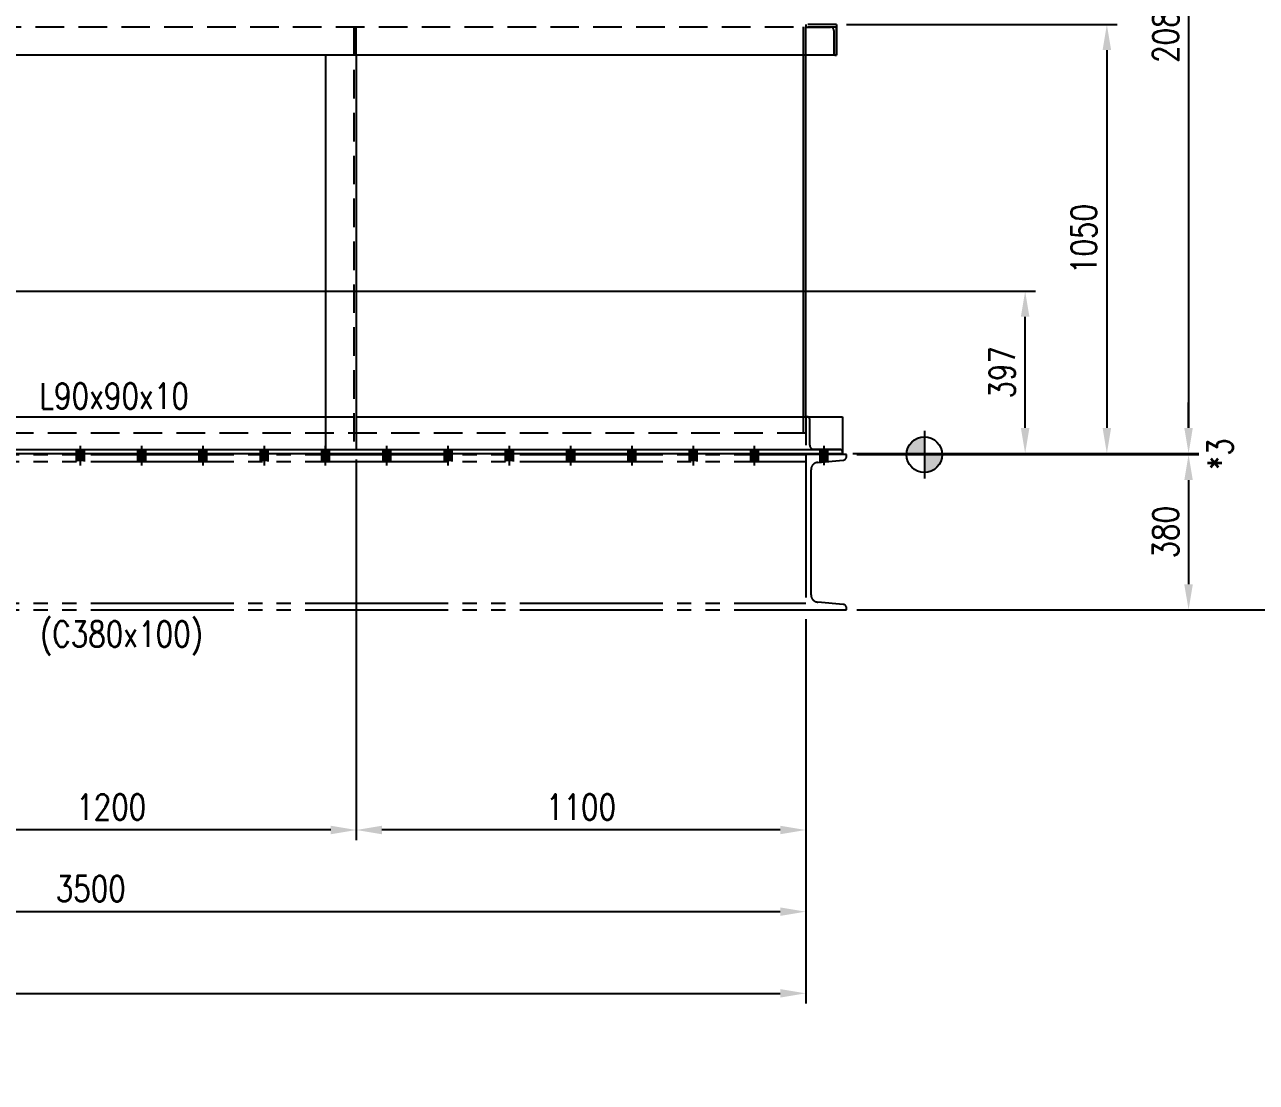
# Model space of a CAD drawing. Header units: millimetres. Extents: x 0 to 134087, y -49114 to 20834.
# Drawn here: x 126353 to 129368, y -41612 to -39022 of the extents above; entities that cross this region are included whole.
import ezdxf

# ---------------------------------------------------------------- set-up
doc = ezdxf.new("R2010")
doc.units = ezdxf.units.MM
doc.header["$LTSCALE"] = 35
for name, pattern in [('JNK-CENTER', [34, 30, -1.5, 1, -1.5]), ('JNK-HIDDEN', [3, 2, -1]), ('JNK-PHANTOM', [15, 10, -1, 1, -1, 1, -1])]:
    doc.linetypes.add(name, pattern=pattern)
for name, color, linetype in [('CEN-R', 1, 'JNK-CENTER'), ('CON-G', 3, 'Continuous'), ('CON-Y', 2, 'Continuous'), ('Dim-W', 7, 'Continuous'), ('HID-Y', 2, 'JNK-HIDDEN'), ('PHA-M', 6, 'JNK-PHANTOM'), ('STL-OBJT', 7, 'Continuous')]:
    doc.layers.add(name, color=color, linetype=linetype)
doc.styles.add('SIMPLEX', font='simplex.shx', dxfattribs={"width": 0.8})
doc.dimstyles.new('DIM25', dxfattribs={"dimscale": 25, "dimtxt": 2.5, "dimasz": 2.5, "dimexe": 1, "dimexo": 1, "dimgap": 1, "dimtad": 1, "dimdec": 1, "dimdsep": 46, "dimtxsty": 'SIMPLEX', "dimcen": 0, "dimclrt": 2, "dimazin": 2, "dimtfac": 1, "dimtdec": 1, "dimtix": 1, "dimtmove": 2, "dimatfit": 0, "dimfxl": 0.18, "dimtolj": 1, "dimtzin": 0, "dimarcsym": 0})

# ---------------------------------------------------------------- blocks, each defined once
blk = doc.blocks.new('*D3167')
at = {"layer": 'DEFPOINTS', "color": 0, "transparency": 16777216}
for p in [(127164.9, -40062.2), (128264.9, -40455.2), (127164.9, -40994.3)]:
    blk.add_point(p, dxfattribs=at)
at = {"layer": 'Dim-W', "color": 0, "lineweight": -2, "transparency": 16777216}
for p, q in [((127164.9, -40087.2), (127164.9, -41019.3)), ((128264.9, -40480.2), (128264.9, -41019.3)), ((128202.4, -40994.3), (127227.4, -40994.3))]:
    blk.add_line(p, q, dxfattribs=at)
at = {"layer": 'Dim-W', "color": 0, "transparency": 16777216}
for points in [[(127227.4, -40983.9), (127227.4, -41004.7), (127164.9, -40994.3)], [(128202.4, -40983.9), (128202.4, -41004.7), (128264.9, -40994.3)]]:
    blk.add_solid(points, dxfattribs=at)
at = {"layer": 'Dim-W', "color": 2, "transparency": 16777216, "insert": (127714.9, -40938), "char_height": 62.5, "attachment_point": 5, "style": 'SIMPLEX', "bg_fill": 3, "box_fill_scale": 1.1, "bg_fill_color": 256, "bg_fill_true_color": 13158600, "bg_fill_transparency": 0}
blk.add_mtext('\\A1;1100', dxfattribs=at)
blk = doc.blocks.new('*D3168')
at = {"layer": 'DEFPOINTS', "color": 0, "transparency": 16777216}
for p in [(125964.9, -40062.2), (127164.9, -40062.2), (125964.9, -40994.3)]:
    blk.add_point(p, dxfattribs=at)
at = {"layer": 'Dim-W', "color": 0, "lineweight": -2, "transparency": 16777216}
for p, q in [((125964.9, -40087.2), (125964.9, -41019.3)), ((127164.9, -40087.2), (127164.9, -41019.3)), ((127102.4, -40994.3), (126027.4, -40994.3))]:
    blk.add_line(p, q, dxfattribs=at)
at = {"layer": 'Dim-W', "color": 0, "transparency": 16777216}
for points in [[(126027.4, -40983.9), (126027.4, -41004.7), (125964.9, -40994.3)], [(127102.4, -40983.9), (127102.4, -41004.7), (127164.9, -40994.3)]]:
    blk.add_solid(points, dxfattribs=at)
at = {"layer": 'Dim-W', "color": 2, "transparency": 16777216, "insert": (126564.9, -40938), "char_height": 62.5, "attachment_point": 5, "style": 'SIMPLEX', "bg_fill": 3, "box_fill_scale": 1.1, "bg_fill_color": 256, "bg_fill_true_color": 13158600, "bg_fill_transparency": 0}
blk.add_mtext('\\A1;1200', dxfattribs=at)
blk = doc.blocks.new('*D3171')
at = {"layer": 'DEFPOINTS', "color": 0, "transparency": 16777216}
for p in [(128264.9, -40455.2), (124764.9, -40555.2), (124764.9, -41194.3)]:
    blk.add_point(p, dxfattribs=at)
at = {"layer": 'Dim-W', "color": 0, "lineweight": -2, "transparency": 16777216}
for p, q in [((128264.9, -40480.2), (128264.9, -41219.3)), ((124764.9, -40580.2), (124764.9, -41219.3)), ((128202.4, -41194.3), (124827.4, -41194.3))]:
    blk.add_line(p, q, dxfattribs=at)
at = {"layer": 'Dim-W', "color": 0, "transparency": 16777216}
for points in [[(124827.4, -41183.9), (124827.4, -41204.7), (124764.9, -41194.3)], [(128202.4, -41183.9), (128202.4, -41204.7), (128264.9, -41194.3)]]:
    blk.add_solid(points, dxfattribs=at)
at = {"layer": 'Dim-W', "color": 2, "transparency": 16777216, "insert": (126514.9, -41138), "char_height": 62.5, "attachment_point": 5, "style": 'SIMPLEX', "bg_fill": 3, "box_fill_scale": 1.1, "bg_fill_color": 256, "bg_fill_true_color": 13158600, "bg_fill_transparency": 0}
blk.add_mtext('\\A1;3500', dxfattribs=at)
blk = doc.blocks.new('*D3206')
at = {"layer": 'DEFPOINTS', "color": 0, "transparency": 16777216}
for p in [(121264.9, -40454.1), (128264.9, -40453.3), (128264.9, -41394.3)]:
    blk.add_point(p, dxfattribs=at)
at = {"layer": 'Dim-W', "color": 0, "lineweight": -2, "transparency": 16777216}
for p, q in [((121264.9, -40479.1), (121264.9, -41419.3)), ((128264.9, -40478.3), (128264.9, -41419.3)), ((121327.4, -41394.3), (128202.4, -41394.3))]:
    blk.add_line(p, q, dxfattribs=at)
at = {"layer": 'Dim-W', "color": 0, "transparency": 16777216}
for points in [[(121327.4, -41383.9), (121327.4, -41404.7), (121264.9, -41394.3)], [(128202.4, -41383.9), (128202.4, -41404.7), (128264.9, -41394.3)]]:
    blk.add_solid(points, dxfattribs=at)
at = {"layer": 'Dim-W', "color": 2, "transparency": 16777216, "char_height": 62.5, "attachment_point": 5, "style": 'SIMPLEX'}
for s, insert in [('\\A1;7000', (124764.9, -41338)), ('\\A1;(O/O CASING PL.)', (124764.9, -41466.9))]:
    blk.add_mtext(s, dxfattribs=dict(at, insert=insert))
blk = doc.blocks.new('*D3179')
at = {"layer": 'DEFPOINTS', "color": 0, "transparency": 16777216}
for p in [(128339.9, -37988.2), (128354.9, -40072.2), (129202, -40072.2)]:
    blk.add_point(p, dxfattribs=at)
at = {"layer": 'Dim-W', "color": 0, "lineweight": -2, "transparency": 16777216}
for p, q in [((128364.9, -37988.2), (129227, -37988.2)), ((129202, -38050.7), (129202, -40009.7)), ((128379.9, -40072.2), (129227, -40072.2))]:
    blk.add_line(p, q, dxfattribs=at)
at = {"layer": 'Dim-W', "color": 0, "transparency": 16777216}
for points in [[(129191.5, -38050.7), (129212.4, -38050.7), (129202, -37988.2)], [(129191.5, -40009.7), (129212.4, -40009.7), (129202, -40072.2)]]:
    blk.add_solid(points, dxfattribs=at)
at = {"layer": 'Dim-W', "color": 2, "transparency": 16777216, "insert": (129145.7, -39030.2), "char_height": 62.5, "attachment_point": 5, "rotation": 90, "style": 'SIMPLEX', "bg_fill": 3, "box_fill_scale": 1.1, "bg_fill_color": 256, "bg_fill_true_color": 13158600, "bg_fill_transparency": 0}
blk.add_mtext('\\A1;2084', dxfattribs=at)
blk = doc.blocks.new('*D3180')
at = {"layer": 'DEFPOINTS', "color": 0, "transparency": 16777216}
for p in [(128364.9, -40075.2), (128364.9, -40455.2), (129202, -40455.2)]:
    blk.add_point(p, dxfattribs=at)
at = {"layer": 'Dim-W', "color": 0, "lineweight": -2, "transparency": 16777216}
for p, q in [((128389.9, -40075.2), (129227, -40075.2)), ((129202, -40137.7), (129202, -40392.7)), ((128389.9, -40455.2), (129227, -40455.2))]:
    blk.add_line(p, q, dxfattribs=at)
at = {"layer": 'Dim-W', "color": 0, "transparency": 16777216}
for points in [[(129191.5, -40137.7), (129212.4, -40137.7), (129202, -40075.2)], [(129191.5, -40392.7), (129212.4, -40392.7), (129202, -40455.2)]]:
    blk.add_solid(points, dxfattribs=at)
at = {"layer": 'Dim-W', "color": 2, "transparency": 16777216, "insert": (129145.7, -40265.2), "char_height": 62.5, "attachment_point": 5, "rotation": 90, "style": 'SIMPLEX', "bg_fill": 3, "box_fill_scale": 1.1, "bg_fill_color": 256, "bg_fill_true_color": 13158600, "bg_fill_transparency": 0}
blk.add_mtext('\\A1;380', dxfattribs=at)
blk = doc.blocks.new('*D3182')
at = {"layer": 'DEFPOINTS', "color": 0, "transparency": 16777216}
for p in [(125492.9, -36155.2), (128364.9, -40455.2), (129402, -40455.2)]:
    blk.add_point(p, dxfattribs=at)
at = {"layer": 'Dim-W', "color": 0, "lineweight": -2, "transparency": 16777216}
for p, q in [((125517.9, -36155.2), (129427, -36155.2)), ((129402, -36217.7), (129402, -40392.7)), ((128389.9, -40455.2), (129427, -40455.2))]:
    blk.add_line(p, q, dxfattribs=at)
at = {"layer": 'Dim-W', "color": 0, "transparency": 16777216}
for points in [[(129391.5, -36217.7), (129412.4, -36217.7), (129402, -36155.2)], [(129391.5, -40392.7), (129412.4, -40392.7), (129402, -40455.2)]]:
    blk.add_solid(points, dxfattribs=at)
at = {"layer": 'Dim-W', "color": 2, "transparency": 16777216, "insert": (129345.7, -38305.2), "char_height": 62.5, "attachment_point": 5, "rotation": 90, "style": 'SIMPLEX', "bg_fill": 3, "box_fill_scale": 1.1, "bg_fill_color": 256, "bg_fill_true_color": 13158600, "bg_fill_transparency": 0}
blk.add_mtext('\\A1;4300', dxfattribs=at)
blk = doc.blocks.new('FS-MARK')
h = blk.add_hatch(color=256)
edge = h.paths.add_edge_path()
edge.add_arc((0, 0), 1.75, 90, 180)
edge.add_line((-1.75, 0), (0, 0))
edge.add_line((0, 0), (0, 1.75))
h = blk.add_hatch(color=256)
edge = h.paths.add_edge_path()
edge.add_line((0, 0), (0, -1.75))
edge.add_arc((0, 0), 1.75, 270, 360)
edge.add_line((1.75, 0), (0, 0))
for p, q in [((0, 2.33), (0, -2.33)), ((2.33, 0), (-2.33, 0))]:
    blk.add_line(p, q)
blk.add_circle((0, 0), 1.75)
at = {"layer": 'CON-Y', "style": 'SIMPLEX', "width": 0.8}
blk.add_attdef('F.S.', (3.19, 1), '', height=2.5, dxfattribs=at)
blk = doc.blocks.new('*D3185')
at = {"layer": 'DEFPOINTS', "color": 0, "transparency": 16777216}
for p in [(125691.9, -39675.2), (128802, -39675.2), (128354.9, -40072.2)]:
    blk.add_point(p, dxfattribs=at)
at = {"layer": 'Dim-W', "color": 0, "lineweight": -2, "transparency": 16777216}
for p, q in [((125716.9, -39675.2), (128827, -39675.2)), ((128802, -40009.7), (128802, -39737.7)), ((128379.9, -40072.2), (128827, -40072.2))]:
    blk.add_line(p, q, dxfattribs=at)
at = {"layer": 'Dim-W', "color": 0, "transparency": 16777216}
for points in [[(128791.5, -39737.7), (128812.4, -39737.7), (128802, -39675.2)], [(128791.5, -40009.7), (128812.4, -40009.7), (128802, -40072.2)]]:
    blk.add_solid(points, dxfattribs=at)
at = {"layer": 'Dim-W', "color": 2, "transparency": 16777216, "insert": (128745.7, -39873.7), "char_height": 62.5, "attachment_point": 5, "rotation": 90, "style": 'SIMPLEX', "bg_fill": 3, "box_fill_scale": 1.1, "bg_fill_color": 256, "bg_fill_true_color": 13158600, "bg_fill_transparency": 0}
blk.add_mtext('\\A1;397', dxfattribs=at)
blk = doc.blocks.new('*D3187')
at = {"layer": 'DEFPOINTS', "color": 0, "transparency": 16777216}
for p in [(129202, -40072.2), (129202, -40075.2), (129202, -40075.2)]:
    blk.add_point(p, dxfattribs=at)
at = {"layer": 'Dim-W', "color": 0, "lineweight": -2, "transparency": 16777216}
for p, q in [((129202, -40009.7), (129202, -39947.2)), ((129202, -40072.2), (129202, -40075.2)), ((129202, -40137.7), (129202, -40200.2))]:
    blk.add_line(p, q, dxfattribs=at)
at = {"layer": 'Dim-W', "color": 0, "transparency": 16777216}
for points in [[(129191.5, -40009.7), (129212.4, -40009.7), (129202, -40072.2)], [(129191.5, -40137.7), (129212.4, -40137.7), (129202, -40075.2)]]:
    blk.add_solid(points, dxfattribs=at)
at = {"layer": 'Dim-W', "color": 2, "transparency": 16777216, "insert": (129279.2, -40073.7), "char_height": 62.5, "attachment_point": 5, "rotation": 90, "style": 'SIMPLEX', "bg_fill": 3, "box_fill_scale": 1.1, "bg_fill_color": 256, "bg_fill_true_color": 13158600, "bg_fill_transparency": 0}
blk.add_mtext('\\A1;*3', dxfattribs=at)
blk = doc.blocks.new('*D3151')
at = {"layer": 'DEFPOINTS', "color": 0, "transparency": 16777216}
for p in [(128339.9, -39022.2), (128354.9, -40072.2), (129002, -40072.2)]:
    blk.add_point(p, dxfattribs=at)
at = {"layer": 'Dim-W', "color": 0, "lineweight": -2, "transparency": 16777216}
for p, q in [((128364.9, -39022.2), (129027, -39022.2)), ((129002, -39084.7), (129002, -40009.7)), ((128379.9, -40072.2), (129027, -40072.2))]:
    blk.add_line(p, q, dxfattribs=at)
at = {"layer": 'Dim-W', "color": 0, "transparency": 16777216}
for points in [[(128991.5, -39084.7), (129012.4, -39084.7), (129002, -39022.2)], [(128991.5, -40009.7), (129012.4, -40009.7), (129002, -40072.2)]]:
    blk.add_solid(points, dxfattribs=at)
at = {"layer": 'Dim-W', "color": 2, "transparency": 16777216, "insert": (128945.7, -39547.2), "char_height": 62.5, "attachment_point": 5, "rotation": 90, "style": 'SIMPLEX', "bg_fill": 3, "box_fill_scale": 1.1, "bg_fill_color": 256, "bg_fill_true_color": 13158600, "bg_fill_transparency": 0}
blk.add_mtext('\\A1;1050', dxfattribs=at)

msp = doc.modelspace()

# ---------------------------------------------------------------- linework, layer by layer
at = {"layer": 'CON-G'}
for p, q in [((127089.8544, -39097.2481), (127089.8544, -40062.2481)), ((127164.8544, -39097.2481), (127164.8544, -40062.2481)), ((128259.8544, -39982.2481), (128259.8544, -39097.2481)), ((128264.8544, -39982.2481), (128264.8544, -39097.2481)), ((125964.8544, -39982.2481), (127089.8544, -39982.2481)), ((127164.8544, -39982.2481), (128354.8544, -39982.2481)), ((128354.8544, -39982.2481), (128354.8544, -40072.2481)), ((121174.8544, -40062.2481), (128354.8544, -40062.2481)), ((121174.8544, -40072.2481), (128354.8544, -40072.2481))]:
    msp.add_line(p, q, dxfattribs=at)
at = {"layer": 'HID-Y'}
for p, q in [((127158.8544, -39028.2481), (127158.8544, -40062.2481)), ((127089.8544, -39982.2481), (127164.8544, -39982.2481)), ((128259.8544, -40022.2481), (128259.8544, -39982.2481)), ((128264.8544, -40022.2481), (121264.8544, -40022.2481))]:
    msp.add_line(p, q, dxfattribs=at)
msp.add_lwpolyline([(128264.8544, -40072.2481), (128354.8544, -40072.2481), (128354.8544, -40069.2481, 0.414213562), (128347.8544, -40062.2481), (128284.8544, -40062.2481, -0.414213562), (128274.8544, -40052.2481), (128274.8544, -39989.2481, 0.414213562), (128267.8544, -39982.2481), (128264.8544, -39982.2481)], format="xyb", close=True, dxfattribs=at)
at = {"layer": 'PHA-M'}
for p, q in [((121264.8544, -40075.2481), (128264.8544, -40075.2481)), ((121264.8544, -40091.7481), (128264.8544, -40091.7481)), ((121264.8544, -40438.7481), (128264.8544, -40438.7481)), ((121264.8544, -40455.2481), (128264.8544, -40455.2481))]:
    msp.add_line(p, q, dxfattribs=at)
msp.add_lwpolyline([(128264.8544, -40075.2481), (128264.8544, -40455.2481), (128364.8544, -40455.2481), (128364.8544, -40450.8009, 0.388878732), (128356.6388, -40441.8351), (128294.2855, -40436.3799, -0.388878732), (128277.8544, -40418.4484), (128277.8544, -40112.0479, -0.388878732), (128294.2855, -40094.1164), (128356.6388, -40088.6612, 0.388878732), (128364.8544, -40079.6954), (128364.8544, -40075.2481)], format="xyb", close=True, dxfattribs=at)

# ---------------------------------------------------------------- texts
at = {"layer": 'CON-Y', "style": 'SIMPLEX', "width": 0.8}
for s, p in [('L90x90x10', (126388.6523, -39962.9416)), ('(C380x100)', (126390.8983, -40545.6211))]:
    msp.add_text(s, height=62.5, dxfattribs=at).set_placement(p)

# ---------------------------------------------------------------- next in the draw order: dimensions: what is measured, and where the dimension line sits
at = {"layer": 'Dim-W'}
dim = msp.add_linear_dim(base=(129201.9543, -40072.2481), p1=(128339.8544, -37988.2481), p2=(128354.8544, -40072.2481), angle=90, dimstyle='DIM25', override={"dimdec": 0, "dimtdec": 0, "dimtix": 0, "dimtmove": 0, "dimatfit": 2, "dimtfill": 1}, dxfattribs=at)
dim.commit()
dim.dimension.update_dxf_attribs({"geometry": '*D3179', "text_midpoint": (129145.7043, -39030.2481)})
dim = msp.add_linear_dim(base=(127164.8544, -40994.2964), p1=(128264.8544, -40455.2481), p2=(127164.8544, -40062.2481), angle=180, dimstyle='DIM25', override={"dimdec": 0, "dimtdec": 0, "dimtix": 0, "dimtmove": 0, "dimatfit": 2, "dimtfill": 1}, dxfattribs=at)
dim.commit()
dim.dimension.update_dxf_attribs({"geometry": '*D3167', "text_midpoint": (127714.8544, -40994.2964), "dimtype": 160})

# ---------------------------------------------------------------- next in the draw order: dimensions: what is measured, and where the dimension line sits
for base, p1, p2, angle, picture, middle in [((125964.8544, -40994.2964), (127164.8544, -40062.2481), (125964.8544, -40062.2481), 180, '*D3168', (126564.8544, -40938.0464)), ((129201.9543, -40455.2481), (128364.8544, -40075.2481), (128364.8544, -40455.2481), 90, '*D3180', (129145.7043, -40265.2481))]:
    dim = msp.add_linear_dim(base=base, p1=p1, p2=p2, angle=angle, dimstyle='DIM25', override={"dimdec": 0, "dimtdec": 0, "dimtix": 0, "dimatfit": 2, "dimtfill": 1}, dxfattribs=at)
    dim.commit()
    dim.dimension.update_dxf_attribs({"geometry": picture, "text_midpoint": middle})

# ---------------------------------------------------------------- next in the draw order: dimensions: what is measured, and where the dimension line sits
dim = msp.add_linear_dim(base=(124764.8544, -41194.2964), p1=(128264.8544, -40455.2481), p2=(124764.8544, -40555.2481), angle=180, dimstyle='DIM25', override={"dimdec": 0, "dimtdec": 0, "dimtix": 0, "dimtmove": 0, "dimatfit": 2, "dimtfill": 1}, dxfattribs=at)
dim.commit()
dim.dimension.update_dxf_attribs({"geometry": '*D3171', "text_midpoint": (126514.8544, -41194.2964), "dimtype": 160})

# ---------------------------------------------------------------- next in the draw order: dimensions: what is measured, and where the dimension line sits
dim = msp.add_linear_dim(base=(128264.8544, -41394.2964), p1=(121264.8544, -40454.1401), p2=(128264.8544, -40453.2657), text='<>\\X(O/O CASING PL.)', dimstyle='DIM25', dxfattribs=at)
dim.commit()
dim.dimension.update_dxf_attribs({"geometry": '*D3206', "text_midpoint": (124764.8544, -41394.2964)})

# ---------------------------------------------------------------- next in the draw order: dimensions: what is measured, and where the dimension line sits
dim = msp.add_linear_dim(base=(129401.9543, -40455.2481), p1=(125492.8544, -36155.2481), p2=(128364.8544, -40455.2481), angle=90, dimstyle='DIM25', override={"dimdec": 0, "dimtdec": 0, "dimtix": 0, "dimtmove": 0, "dimatfit": 2, "dimtfill": 1}, dxfattribs=at)
dim.commit()
dim.dimension.update_dxf_attribs({"geometry": '*D3182', "text_midpoint": (129401.9543, -38305.2481), "dimtype": 160})

# ---------------------------------------------------------------- next in the draw order: linework, layer by layer
at = {"layer": 'CON-G'}
for p, q in [((128339.8544, -39022.2481), (128339.8544, -39097.2481)), ((128339.8544, -39097.2481), (121189.8544, -39097.2481))]:
    msp.add_line(p, q, dxfattribs=at)
at = {"layer": 'HID-Y'}
for p, q in [((128339.8544, -39028.2481), (121189.8544, -39028.2481)), ((127164.8544, -39097.2481), (127164.8544, -39028.2481)), ((128259.8544, -39097.2481), (128259.8544, -39022.2481)), ((128264.8544, -39097.2481), (128264.8544, -39022.2481))]:
    msp.add_line(p, q, dxfattribs=at)
msp.add_lwpolyline([(128339.8544, -39022.2481), (128264.8544, -39022.2481), (128264.8544, -39024.2481, 0.414213562), (128268.8544, -39028.2481), (128325.3544, -39028.2481, -0.414213562), (128333.8544, -39036.7481), (128333.8544, -39093.2481, 0.414213562), (128337.8544, -39097.2481), (128339.8544, -39097.2481)], format="xyb", close=True, dxfattribs=at)

# ---------------------------------------------------------------- next in the draw order: block references
at = {"layer": 'STL-OBJT', "xscale": 25, "yscale": 25, "zscale": 25}
msp.add_blockref('FS-MARK', (128555.2597, -40075.2481), dxfattribs=at)

# ---------------------------------------------------------------- next in the draw order: dimensions: what is measured, and where the dimension line sits
at = {"layer": 'Dim-W'}
dim = msp.add_linear_dim(base=(129201.9543, -40075.2481), p1=(129201.9543, -40072.2481), p2=(129201.9543, -40075.2481), angle=90, text='*<>', dimstyle='DIM25', override={"dimdec": 3, "dimtdec": 3, "dimtix": 0, "dimatfit": 2, "dimtfill": 1}, dxfattribs=at)
dim.commit()
dim.dimension.update_dxf_attribs({"geometry": '*D3187', "text_midpoint": (129279.1796, -40073.7481), "dimtype": 160})

# ---------------------------------------------------------------- next in the draw order: dimensions: what is measured, and where the dimension line sits
dim = msp.add_linear_dim(base=(128801.9543, -39675.2481), p1=(128354.8544, -40072.2481), p2=(125691.8544, -39675.2481), angle=90, dimstyle='DIM25', override={"dimdec": 0, "dimtdec": 0, "dimtix": 0, "dimatfit": 2, "dimtfill": 1}, dxfattribs=at)
dim.commit()
dim.dimension.update_dxf_attribs({"geometry": '*D3185', "text_midpoint": (128745.7043, -39873.7481)})

# ---------------------------------------------------------------- next in the draw order: hatches: boundary and pattern name
h = msp.add_hatch(color=256, dxfattribs=at)
h.paths.add_polyline_path([(126489.8544, -40062.2481), (126499.3544, -40062.2481), (126499.3544, -40072.2481), (126489.8544, -40072.2481)])
h.paths.add_polyline_path([(126480.3544, -40062.2481), (126489.8544, -40062.2481), (126489.8544, -40072.2481), (126480.3544, -40072.2481)])
h.paths.add_polyline_path([(126489.8544, -40075.2481), (126499.3544, -40075.2481), (126499.3544, -40091.7481), (126489.8544, -40091.7481)])
h.paths.add_polyline_path([(126480.3544, -40075.2481), (126489.8544, -40075.2481), (126489.8544, -40091.7481), (126480.3544, -40091.7481)])
h = msp.add_hatch(color=256, dxfattribs=at)
h.paths.add_polyline_path([(126639.8544, -40062.2481), (126649.3544, -40062.2481), (126649.3544, -40072.2481), (126639.8544, -40072.2481)])
h.paths.add_polyline_path([(126630.3544, -40062.2481), (126639.8544, -40062.2481), (126639.8544, -40072.2481), (126630.3544, -40072.2481)])
h.paths.add_polyline_path([(126639.8544, -40075.2481), (126649.3544, -40075.2481), (126649.3544, -40091.7481), (126639.8544, -40091.7481)])
h.paths.add_polyline_path([(126630.3544, -40075.2481), (126639.8544, -40075.2481), (126639.8544, -40091.7481), (126630.3544, -40091.7481)])
h = msp.add_hatch(color=256, dxfattribs=at)
h.paths.add_polyline_path([(126789.8544, -40062.2481), (126799.3544, -40062.2481), (126799.3544, -40072.2481), (126789.8544, -40072.2481)])
h.paths.add_polyline_path([(126780.3544, -40062.2481), (126789.8544, -40062.2481), (126789.8544, -40072.2481), (126780.3544, -40072.2481)])
h.paths.add_polyline_path([(126789.8544, -40075.2481), (126799.3544, -40075.2481), (126799.3544, -40091.7481), (126789.8544, -40091.7481)])
h.paths.add_polyline_path([(126780.3544, -40075.2481), (126789.8544, -40075.2481), (126789.8544, -40091.7481), (126780.3544, -40091.7481)])
h = msp.add_hatch(color=256, dxfattribs=at)
h.paths.add_polyline_path([(126939.8544, -40062.2481), (126949.3544, -40062.2481), (126949.3544, -40072.2481), (126939.8544, -40072.2481)])
h.paths.add_polyline_path([(126930.3544, -40062.2481), (126939.8544, -40062.2481), (126939.8544, -40072.2481), (126930.3544, -40072.2481)])
h.paths.add_polyline_path([(126939.8544, -40075.2481), (126949.3544, -40075.2481), (126949.3544, -40091.7481), (126939.8544, -40091.7481)])
h.paths.add_polyline_path([(126930.3544, -40075.2481), (126939.8544, -40075.2481), (126939.8544, -40091.7481), (126930.3544, -40091.7481)])
h = msp.add_hatch(color=256, dxfattribs=at)
h.paths.add_polyline_path([(127089.8544, -40062.2481), (127099.3544, -40062.2481), (127099.3544, -40072.2481), (127089.8544, -40072.2481)])
h.paths.add_polyline_path([(127080.3544, -40062.2481), (127089.8544, -40062.2481), (127089.8544, -40072.2481), (127080.3544, -40072.2481)])
h.paths.add_polyline_path([(127089.8544, -40075.2481), (127099.3544, -40075.2481), (127099.3544, -40091.7481), (127089.8544, -40091.7481)])
h.paths.add_polyline_path([(127080.3544, -40075.2481), (127089.8544, -40075.2481), (127089.8544, -40091.7481), (127080.3544, -40091.7481)])
h = msp.add_hatch(color=256, dxfattribs=at)
h.paths.add_polyline_path([(127239.8544, -40062.2481), (127249.3544, -40062.2481), (127249.3544, -40072.2481), (127239.8544, -40072.2481)])
h.paths.add_polyline_path([(127230.3544, -40062.2481), (127239.8544, -40062.2481), (127239.8544, -40072.2481), (127230.3544, -40072.2481)])
h.paths.add_polyline_path([(127239.8544, -40075.2481), (127249.3544, -40075.2481), (127249.3544, -40091.7481), (127239.8544, -40091.7481)])
h.paths.add_polyline_path([(127230.3544, -40075.2481), (127239.8544, -40075.2481), (127239.8544, -40091.7481), (127230.3544, -40091.7481)])
h = msp.add_hatch(color=256, dxfattribs=at)
h.paths.add_polyline_path([(127389.8544, -40062.2481), (127399.3544, -40062.2481), (127399.3544, -40072.2481), (127389.8544, -40072.2481)])
h.paths.add_polyline_path([(127380.3544, -40062.2481), (127389.8544, -40062.2481), (127389.8544, -40072.2481), (127380.3544, -40072.2481)])
h.paths.add_polyline_path([(127389.8544, -40075.2481), (127399.3544, -40075.2481), (127399.3544, -40091.7481), (127389.8544, -40091.7481)])
h.paths.add_polyline_path([(127380.3544, -40075.2481), (127389.8544, -40075.2481), (127389.8544, -40091.7481), (127380.3544, -40091.7481)])
h = msp.add_hatch(color=256, dxfattribs=at)
h.paths.add_polyline_path([(127539.8544, -40062.2481), (127549.3544, -40062.2481), (127549.3544, -40072.2481), (127539.8544, -40072.2481)])
h.paths.add_polyline_path([(127530.3544, -40062.2481), (127539.8544, -40062.2481), (127539.8544, -40072.2481), (127530.3544, -40072.2481)])
h.paths.add_polyline_path([(127539.8544, -40075.2481), (127549.3544, -40075.2481), (127549.3544, -40091.7481), (127539.8544, -40091.7481)])
h.paths.add_polyline_path([(127530.3544, -40075.2481), (127539.8544, -40075.2481), (127539.8544, -40091.7481), (127530.3544, -40091.7481)])
h = msp.add_hatch(color=256, dxfattribs=at)
h.paths.add_polyline_path([(127689.8544, -40062.2481), (127699.3544, -40062.2481), (127699.3544, -40072.2481), (127689.8544, -40072.2481)])
h.paths.add_polyline_path([(127680.3544, -40062.2481), (127689.8544, -40062.2481), (127689.8544, -40072.2481), (127680.3544, -40072.2481)])
h.paths.add_polyline_path([(127689.8544, -40075.2481), (127699.3544, -40075.2481), (127699.3544, -40091.7481), (127689.8544, -40091.7481)])
h.paths.add_polyline_path([(127680.3544, -40075.2481), (127689.8544, -40075.2481), (127689.8544, -40091.7481), (127680.3544, -40091.7481)])
h = msp.add_hatch(color=256, dxfattribs=at)
h.paths.add_polyline_path([(127839.8544, -40062.2481), (127849.3544, -40062.2481), (127849.3544, -40072.2481), (127839.8544, -40072.2481)])
h.paths.add_polyline_path([(127830.3544, -40062.2481), (127839.8544, -40062.2481), (127839.8544, -40072.2481), (127830.3544, -40072.2481)])
h.paths.add_polyline_path([(127839.8544, -40075.2481), (127849.3544, -40075.2481), (127849.3544, -40091.7481), (127839.8544, -40091.7481)])
h.paths.add_polyline_path([(127830.3544, -40075.2481), (127839.8544, -40075.2481), (127839.8544, -40091.7481), (127830.3544, -40091.7481)])
h = msp.add_hatch(color=256, dxfattribs=at)
h.paths.add_polyline_path([(127989.8544, -40062.2481), (127999.3544, -40062.2481), (127999.3544, -40072.2481), (127989.8544, -40072.2481)])
h.paths.add_polyline_path([(127980.3544, -40062.2481), (127989.8544, -40062.2481), (127989.8544, -40072.2481), (127980.3544, -40072.2481)])
h.paths.add_polyline_path([(127989.8544, -40075.2481), (127999.3544, -40075.2481), (127999.3544, -40091.7481), (127989.8544, -40091.7481)])
h.paths.add_polyline_path([(127980.3544, -40075.2481), (127989.8544, -40075.2481), (127989.8544, -40091.7481), (127980.3544, -40091.7481)])
h = msp.add_hatch(color=256, dxfattribs=at)
h.paths.add_polyline_path([(128139.8544, -40062.2481), (128149.3544, -40062.2481), (128149.3544, -40072.2481), (128139.8544, -40072.2481)])
h.paths.add_polyline_path([(128130.3544, -40062.2481), (128139.8544, -40062.2481), (128139.8544, -40072.2481), (128130.3544, -40072.2481)])
h.paths.add_polyline_path([(128139.8544, -40075.2481), (128149.3544, -40075.2481), (128149.3544, -40091.7481), (128139.8544, -40091.7481)])
h.paths.add_polyline_path([(128130.3544, -40075.2481), (128139.8544, -40075.2481), (128139.8544, -40091.7481), (128130.3544, -40091.7481)])
h = msp.add_hatch(color=256, dxfattribs=at)
h.paths.add_polyline_path([(128309.8544, -40062.2481), (128319.3544, -40062.2481), (128319.3544, -40072.2481), (128309.8544, -40072.2481)])
h.paths.add_polyline_path([(128300.3544, -40062.2481), (128309.8544, -40062.2481), (128309.8544, -40072.2481), (128300.3544, -40072.2481)])
h.paths.add_polyline_path([(128309.8544, -40075.2481), (128319.3544, -40075.2481), (128319.3544, -40091.9231), (128309.8544, -40092.7543)])
h.paths.add_polyline_path([(128300.3544, -40075.2481), (128309.8544, -40075.2481), (128309.8544, -40092.7543), (128300.3544, -40093.5854)])

# ---------------------------------------------------------------- next in the draw order: linework, layer by layer
at = {"layer": 'CEN-R'}
for p, q in [((126489.8544, -40101.7481), (126489.8544, -40053.2481)), ((126639.8544, -40101.7481), (126639.8544, -40053.2481)), ((126789.8544, -40101.7481), (126789.8544, -40053.2481)), ((126939.8544, -40101.7481), (126939.8544, -40053.2481)), ((127089.8544, -40101.7481), (127089.8544, -40053.2481)), ((127239.8544, -40101.7481), (127239.8544, -40053.2481)), ((127389.8544, -40101.7481), (127389.8544, -40053.2481)), ((127539.8544, -40101.7481), (127539.8544, -40053.2481)), ((127689.8544, -40101.7481), (127689.8544, -40053.2481)), ((127839.8544, -40101.7481), (127839.8544, -40053.2481)), ((127989.8544, -40101.7481), (127989.8544, -40053.2481)), ((128139.8544, -40101.7481), (128139.8544, -40053.2481)), ((128309.8544, -40101.2481), (128309.8544, -40053.2481))]:
    msp.add_line(p, q, dxfattribs=at)
at = {"layer": 'HID-Y'}
for p, q in [((126480.3544, -40072.2481), (126480.3544, -40062.2481)), ((126499.3544, -40072.2481), (126499.3544, -40062.2481)), ((126630.3544, -40072.2481), (126630.3544, -40062.2481)), ((126649.3544, -40072.2481), (126649.3544, -40062.2481)), ((126780.3544, -40072.2481), (126780.3544, -40062.2481)), ((126799.3544, -40072.2481), (126799.3544, -40062.2481)), ((126930.3544, -40072.2481), (126930.3544, -40062.2481)), ((126949.3544, -40072.2481), (126949.3544, -40062.2481)), ((127080.3544, -40072.2481), (127080.3544, -40062.2481)), ((127099.3544, -40072.2481), (127099.3544, -40062.2481)), ((127230.3544, -40072.2481), (127230.3544, -40062.2481)), ((127249.3544, -40072.2481), (127249.3544, -40062.2481)), ((127380.3544, -40072.2481), (127380.3544, -40062.2481)), ((127399.3544, -40072.2481), (127399.3544, -40062.2481)), ((127530.3544, -40072.2481), (127530.3544, -40062.2481)), ((127549.3544, -40072.2481), (127549.3544, -40062.2481)), ((127680.3544, -40072.2481), (127680.3544, -40062.2481)), ((127699.3544, -40072.2481), (127699.3544, -40062.2481)), ((127830.3544, -40072.2481), (127830.3544, -40062.2481)), ((127849.3544, -40072.2481), (127849.3544, -40062.2481)), ((127980.3544, -40072.2481), (127980.3544, -40062.2481)), ((127999.3544, -40072.2481), (127999.3544, -40062.2481)), ((128130.3544, -40072.2481), (128130.3544, -40062.2481)), ((128149.3544, -40072.2481), (128149.3544, -40062.2481)), ((128300.3544, -40072.2481), (128300.3544, -40062.2481)), ((128319.3544, -40072.2481), (128319.3544, -40062.2481)), ((126480.3544, -40091.7481), (126480.3544, -40075.2481)), ((126499.3544, -40091.7481), (126499.3544, -40075.2481)), ((126630.3544, -40091.7481), (126630.3544, -40075.2481)), ((126649.3544, -40091.7481), (126649.3544, -40075.2481)), ((126780.3544, -40091.7481), (126780.3544, -40075.2481)), ((126799.3544, -40091.7481), (126799.3544, -40075.2481)), ((126930.3544, -40091.7481), (126930.3544, -40075.2481)), ((126949.3544, -40091.7481), (126949.3544, -40075.2481)), ((127080.3544, -40091.7481), (127080.3544, -40075.2481)), ((127099.3544, -40091.7481), (127099.3544, -40075.2481)), ((127230.3544, -40091.7481), (127230.3544, -40075.2481)), ((127249.3544, -40091.7481), (127249.3544, -40075.2481)), ((127380.3544, -40091.7481), (127380.3544, -40075.2481)), ((127399.3544, -40091.7481), (127399.3544, -40075.2481)), ((127530.3544, -40091.7481), (127530.3544, -40075.2481)), ((127549.3544, -40091.7481), (127549.3544, -40075.2481)), ((127680.3544, -40091.7481), (127680.3544, -40075.2481)), ((127699.3544, -40091.7481), (127699.3544, -40075.2481)), ((127830.3544, -40091.7481), (127830.3544, -40075.2481)), ((127849.3544, -40091.7481), (127849.3544, -40075.2481)), ((127980.3544, -40091.7481), (127980.3544, -40075.2481)), ((127999.3544, -40091.7481), (127999.3544, -40075.2481)), ((128130.3544, -40091.7481), (128130.3544, -40075.2481)), ((128149.3544, -40091.7481), (128149.3544, -40075.2481)), ((128300.3544, -40093.5854), (128300.3544, -40075.2481)), ((128319.3544, -40091.9231), (128319.3544, -40075.2481))]:
    msp.add_line(p, q, dxfattribs=at)

# ---------------------------------------------------------------- next in the draw order: dimensions: what is measured, and where the dimension line sits
at = {"layer": 'Dim-W'}
dim = msp.add_linear_dim(base=(129001.9543, -40072.2481), p1=(128339.8544, -39022.2481), p2=(128354.8544, -40072.2481), angle=90, dimstyle='DIM25', override={"dimdec": 0, "dimtdec": 0, "dimtix": 0, "dimatfit": 2, "dimtfill": 1}, dxfattribs=at)
dim.commit()
dim.dimension.update_dxf_attribs({"geometry": '*D3151', "text_midpoint": (128945.7043, -39547.2481)})

doc.saveas('drawing.dxf')
